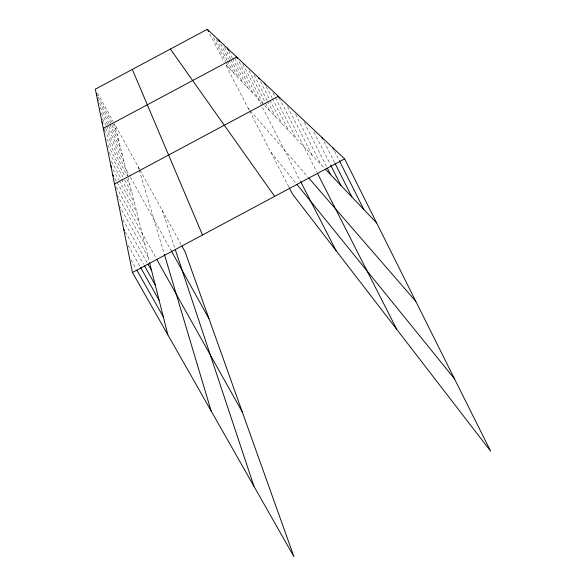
<?xml version="1.0" encoding="UTF-8"?>
<svg xmlns="http://www.w3.org/2000/svg" width="586" height="586" viewBox="0 0 586 586"><rect width="100%" height="100%" fill="white"/><g stroke="black" fill="none" stroke-linecap="round" stroke-linejoin="round"><path stroke-width="0.44" stroke-dasharray="2.93 2.2" d="M263.502 104.301L225.507 64.453L249.336 110.556M264.667 105.517L324.732 168.504M248.105 108.183L249.783 110.109M250.347 110.754L308.317 177.521M270.9 152.272L295.908 183.132M131.044 259.928L135.974 268.615M125.389 232.012L143.636 264.352M128.114 245.446L140.237 266.879M119.2 205.642L148.236 257.305M122.884 219.604L147.108 262.623M116.314 187.146L156.257 258.463M117.017 194.845L145.101 244.904M111.347 161.267L121.097 178.745M121.544 179.543L134.399 202.588M113.025 169.581L118.753 179.843M119.2 180.635L136.831 212.205M114.849 178.503L116.636 181.697M117.083 182.495L139.417 222.424M104.147 129.902L129.924 176.32M130.363 177.119L171.31 250.867M106.813 138.933L127.448 176.049M107.809 145.181L125.067 176.196M126.84 179.382L129.938 184.949M109.296 152.572L122.892 176.979M124.65 180.129L132.106 193.512M100.155 107.45L109.318 124.012M109.75 124.796L118.907 141.351M101.283 113.01L120.533 147.782M102.477 118.863L105.993 125.206M106.432 125.997L122.247 154.543M105.495 128.217L124.049 161.663M97.525 93.108L113.171 121.456M139.563 169.273L114.475 123.822L127.887 176.84M139.988 170.057L181.125 244.596M98.06 97.122L111.97 122.313M112.409 123.097L115.882 129.396M99.517 102.946L117.361 135.234M209.81 34.091L224.262 62.057M249.746 111.347L288.825 186.956M224.489 47.136L230.686 59.179M231.104 59.984L242.677 82.458M220.739 44.001L228.577 59.215M228.994 60.014L238.07 77.63M216.359 39.46L227.082 60.241M227.493 61.039L233.682 73.023M213.414 37.489L225.786 61.449M226.196 62.248L229.5 68.635M242.897 64.108L263.092 103.495M239.191 61.882L300.244 180.84M234.737 58.073L252.625 92.888M228.87 51.282L232.188 57.728M232.598 58.534L247.526 87.541M260.448 81.52L269.545 99.342M269.956 100.155L281.954 123.646M254.126 75.118L267.253 100.785M267.663 101.59L275.449 116.826M248.999 70.708L265.165 102.294M265.583 103.099L269.311 110.388M272.937 92.903L275.017 96.983M275.427 97.796L296.172 138.552M266.271 86.589L272.021 97.862M272.431 98.668L288.847 130.876M287.565 106.711L312.279 155.444M279.185 97.95L317.019 172.423M304.324 122.533L326.973 167.398M295.652 114.343L321.165 164.761M324.08 141.614L334.723 162.791M314.03 132.106L330.314 164.439M334.525 151.034L339.397 160.776M162.256 210.403L174.745 247.981M138.267 166.937L138.999 169.376M139.241 170.189L164.058 253.32M128.092 177.653L149.357 261.737"/><path stroke-width="0.88" d="M114.526 183.967L278.365 96.324L279.185 97.95M181.997 246.171L185.051 251.702L293.952 556.7L132.436 272.49L344.671 158.901L490.65 451.22L292.553 194.164L289.242 187.754M344.671 158.901L207.334 29.3L95.35 89.167L132.436 272.49M325.325 169.127L376.659 222.958M308.873 178.166L415.789 301.314M296.992 184.473L454.516 378.864M170.387 49.056L274.658 196.369M136.868 270.197L163.289 316.806M123.609 228.862L124.496 230.437M144.522 265.927L155.202 284.855M140.684 267.67L159.092 300.215M148.009 264.22L151.598 270.593M156.696 259.246L242.318 412.083M110.82 165.64L111.699 167.215M112.615 174.511L113.508 176.108M104.147 129.902L103.275 128.334L236.685 56.996L237.52 58.622M171.31 250.867L208.968 318.681M101.964 121.844L102.843 123.441M96.324 93.972L97.195 95.547M97.342 99.012L98.214 100.587M207.334 29.3L208.572 31.695M218.673 40.002L219.501 41.599M300.655 181.638L336.064 250.625M227.214 48.059L228.452 50.477M258.382 77.469L259.21 79.088M264.63 83.373L265.451 84.985M317.429 173.229L396.737 329.354M327.384 168.219L330.68 174.745M322.036 137.542L322.857 139.175M335.133 163.604L351.908 196.999M330.724 165.252L340.898 185.462M332.899 147.789L333.712 149.415M339.397 160.776L363.789 209.458M132.311 69.404L202.5 234.993M175.287 249.607L253.972 486.351M164.322 254.199L211.128 410.954M149.584 262.623L167.83 334.774"/></g></svg>
